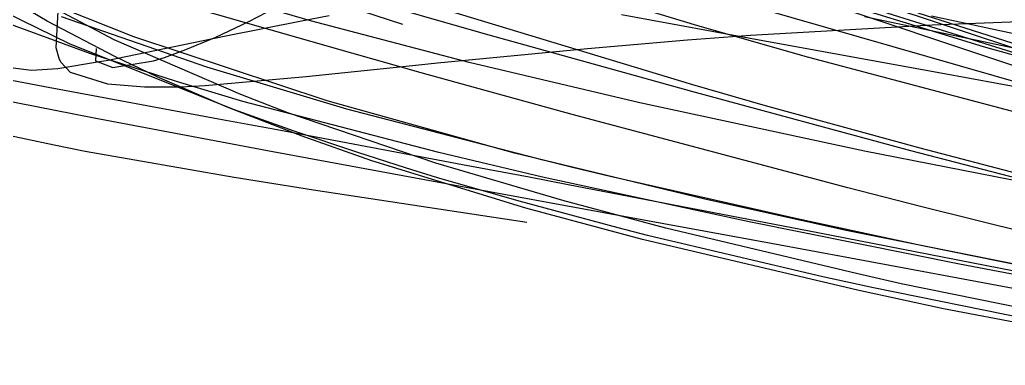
# Model space of a CAD drawing. Header units: metres. Extents: x -663 to 215, y -40 to 703.
# Drawn here: x -60.84 to -17.98, y 193.44 to 208.48 of the extents above; entities that cross this region are included whole.
import ezdxf

# ---------------------------------------------------------------- set-up
doc = ezdxf.new("R2010")
doc.units = ezdxf.units.M

msp = doc.modelspace()

# ---------------------------------------------------------------- linework, layer by layer
for p, q in [((-44.178, 208.275, -2243.061), (-57.109, 212.506, -2255.843)), ((-40.682, 207.884, -2250.193), (-56.072, 212.31, -2263.61)), ((-31.349, 208.215, -2228.733), (-41.985, 211.461, -2244.891)), ((-56.734, 207.605, -2305.691), (-61.78, 210.294, -2319.142)), ((-17.338, 206.39, -2228.338), (-28.436, 210.118, -2247.102)), ((-18.93, 207.296, -2228.345), (-27.787, 210.034, -2242.411)), ((-46.394, 207.022, -2251.845), (-56.21, 209.838, -2260.057)), ((-59.642, 208.418, -2315.217), (-61.469, 209.507, -2320.612)), ((-55.871, 207.734, -2301.171), (-60.035, 209.41, -2310.01)), ((-48.197, 208.436, -2250.905), (-50.931, 209.231, -2255.941)), ((-16.074, 206.566, -2227.927), (-24.737, 209.279, -2241.95)), ((-10.661, 204.932, -2223.617), (-23.597, 209.234, -2241.486)), ((-58.673, 207.432, -2303.886), (-61.462, 208.796, -2310.538)), ((-59.256, 207.251, -2367.583), (-59.169, 208.85, -2377.301)), ((-50.867, 208.41, -2398.706), (-50.091, 208.812, -2400.966)), ((-31.558, 205.647, -2233.474), (-43.141, 209.164, -2245.837)), ((-16.448, 205.464, -2215.701), (-28.71, 208.987, -2233.863)), ((-11.211, 205.389, -2217.309), (-21.758, 208.774, -2234.228)), ((-57.782, 207.013, -2299.041), (-61.653, 208.428, -2308.425)), ((-56.699, 206.874, -2307.436), (-59.642, 208.418, -2315.217)), ((-52.693, 206.411, -2291.623), (-59.013, 208.605, -2305.872)), ((-52.308, 207.727, -2394.027), (-50.867, 208.41, -2398.706)), ((-48.583, 208.425, -2314.439), (-51.876, 207.766, -2323.457)), ((-47.383, 208.657, -2311.333), (-48.583, 208.425, -2314.439)), ((-41.291, 206.621, -2238.946), (-48.197, 208.436, -2250.905)), ((-28.365, 207.538, -2250.873), (-34.66, 208.691, -2262.288)), ((-14.955, 206.689, -2233.669), (-24.103, 208.609, -2247.295)), ((-16.689, 207.662, -2238.648), (-21.19, 208.642, -2245.457)), ((-15.327, 208.461, -2248.519), (-21.16, 208.244, -2258.514)), ((-31.6, 205.354, -2241.775), (-40.682, 207.884, -2250.193)), ((-26.521, 206.834, -2221.57), (-31.349, 208.215, -2228.733)), ((-21.16, 208.244, -2258.514), (-29.057, 207.799, -2272.799)), ((-52.932, 207.548, -2326.67), (-56.992, 206.713, -2340.279)), ((-51.226, 205.228, -2293.269), (-56.734, 207.605, -2305.691)), ((-47.461, 204.951, -2285.506), (-55.871, 207.734, -2301.171)), ((-53.617, 207.179, -2389.153), (-52.308, 207.727, -2394.027)), ((-51.876, 207.766, -2323.457), (-52.932, 207.548, -2326.67)), ((-31.8, 207.589, -2278.124), (-36.142, 207.22, -2286.916)), ((-29.057, 207.799, -2272.799), (-31.8, 207.589, -2278.124)), ((-20.782, 206.151, -2237.758), (-28.365, 207.538, -2250.873)), ((-59.123, 206.798, -2364.026), (-59.256, 207.251, -2367.583)), ((-51.543, 204.578, -2289.085), (-58.673, 207.432, -2303.886)), ((-57.518, 207.225, -2349.507), (-57.548, 206.688, -2359.155)), ((-54.545, 206.841, -2385.221), (-53.617, 207.179, -2389.153)), ((-36.142, 207.22, -2286.916), (-42.661, 206.588, -2301.211)), ((-6.418, 203.878, -2208.725), (-18.93, 207.296, -2228.345)), ((-59.518, 205.522, -2281.742), (-65.383, 206.634, -2296.077)), ((-57.365, 206.644, -2341.836), (-59.185, 206.346, -2350.132)), ((-59.043, 206.63, -2362.552), (-59.123, 206.798, -2364.026)), ((-58.624, 206.19, -2357.71), (-59.043, 206.63, -2362.552)), ((-54.017, 205.79, -2290.751), (-57.782, 207.013, -2299.041)), ((-57.548, 206.688, -2359.155), (-56.792, 206.408, -2370.887)), ((-56.992, 206.713, -2340.279), (-57.365, 206.644, -2341.836)), ((-56.792, 206.408, -2370.887), (-55.022, 206.686, -2383.014)), ((-54.857, 205.991, -2302.902), (-56.699, 206.874, -2307.436)), ((-55.022, 206.686, -2383.014), (-54.545, 206.841, -2385.221)), ((-43.372, 206.168, -2249.253), (-46.394, 207.022, -2251.845)), ((-33.866, 204.862, -2226.764), (-41.291, 206.621, -2238.946)), ((-15.444, 203.899, -2205.433), (-26.521, 206.834, -2221.57)), ((-60.331, 206.267, -2356.968), (-61.124, 206.379, -2363.704)), ((-59.185, 206.346, -2350.132), (-60.331, 206.267, -2356.968)), ((-57.006, 205.684, -2347.117), (-58.624, 206.19, -2357.71)), ((-46.609, 204.592, -2279.422), (-52.693, 206.411, -2291.623)), ((-43.755, 206.473, -2303.878), (-48.385, 205.99, -2315.81)), ((-42.661, 206.588, -2301.211), (-43.755, 206.473, -2303.878)), ((-36.816, 204.354, -2243.438), (-43.372, 206.168, -2249.253)), ((-51.811, 204.674, -2295.933), (-54.857, 205.991, -2302.902)), ((-51.13, 204.924, -2284.769), (-54.017, 205.79, -2290.751)), ((-48.385, 205.99, -2315.81), (-52.773, 205.598, -2329.095)), ((-14.673, 205.03, -2227.562), (-20.782, 206.151, -2237.758)), ((-52.19, 204.16, -2266.344), (-59.518, 205.522, -2281.742)), ((-55.417, 205.55, -2339.457), (-57.006, 205.684, -2347.117)), ((-54.295, 205.542, -2334.785), (-55.417, 205.55, -2339.457)), ((-53.843, 205.55, -2333.01), (-54.295, 205.542, -2334.785)), ((-52.773, 205.598, -2329.095), (-53.843, 205.55, -2333.01)), ((-22.078, 202.778, -2232.409), (-31.6, 205.354, -2241.775)), ((-28.399, 204.734, -2230.019), (-31.558, 205.647, -2233.474)), ((-57.597, 204.194, -2276.196), (-62.5, 205.168, -2287.588)), ((-49.17, 204.423, -2288.931), (-51.226, 205.228, -2293.269)), ((-42.613, 202.705, -2268.722), (-51.13, 204.924, -2284.769)), ((-39.318, 202.68, -2271.693), (-47.461, 204.951, -2285.506)), ((-48.558, 203.411, -2288.987), (-51.811, 204.674, -2295.933)), ((-48.899, 203.626, -2283.943), (-51.543, 204.578, -2289.085)), ((-38.067, 202.369, -2263.852), (-46.609, 204.592, -2279.422)), ((-24.094, 202.767, -2211.425), (-33.866, 204.862, -2226.764)), ((-21.671, 202.888, -2222.448), (-28.399, 204.734, -2230.019)), ((-49.823, 202.731, -2260.257), (-57.597, 204.194, -2276.196)), ((-49.801, 203.715, -2261.601), (-52.19, 204.16, -2266.344)), ((-42.736, 202.244, -2276.486), (-49.17, 204.423, -2288.931)), ((-24.816, 201.169, -2232.016), (-36.816, 204.354, -2243.438)), ((-59.341, 203.017, -2281.477), (-62.79, 203.749, -2289.225)), ((-46.875, 203.168, -2255.992), (-49.801, 203.715, -2261.601)), ((-46.139, 202.698, -2278.776), (-48.899, 203.626, -2283.943)), ((-45.529, 202.337, -2282.854), (-48.558, 203.411, -2288.987)), ((-41.579, 202.171, -2246.311), (-46.875, 203.168, -2255.992)), ((-57.994, 202.751, -2278.582), (-59.341, 203.017, -2281.477)), ((-51.507, 201.621, -2265.796), (-57.994, 202.751, -2278.582)), ((-14.178, 200.805, -2196.322), (-24.094, 202.767, -2211.425)), ((-10.165, 199.663, -2219.775), (-22.078, 202.778, -2232.409)), ((-17.146, 201.702, -2217.225), (-21.671, 202.888, -2222.448)), ((-39.853, 200.892, -2241.815), (-49.823, 202.731, -2260.257)), ((-44.053, 202.033, -2274.98), (-46.139, 202.698, -2278.776)), ((-38.829, 200.287, -2270.262), (-45.529, 202.337, -2282.854)), ((-38.103, 201.629, -2260.677), (-42.613, 202.705, -2268.722)), ((-31.036, 200.666, -2258.473), (-39.318, 202.68, -2271.693)), ((-36.798, 202.054, -2261.606), (-38.067, 202.369, -2263.852)), ((-42.713, 201.62, -2272.58), (-44.053, 202.033, -2274.98)), ((-37.22, 200.61, -2266.524), (-42.736, 202.244, -2276.486)), ((-38.688, 201.623, -2241.181), (-41.579, 202.171, -2246.311)), ((-35.155, 201.654, -2258.736), (-36.798, 202.054, -2261.606)), ((-48.065, 201.063, -2259.362), (-51.507, 201.621, -2265.796)), ((-39.123, 200.579, -2266.34), (-42.713, 201.62, -2272.58)), ((-36.986, 201.299, -2238.206), (-38.688, 201.623, -2241.181)), ((-29.107, 199.681, -2245.482), (-38.103, 201.629, -2260.677)), ((-27.032, 199.813, -2245.132), (-35.155, 201.654, -2258.736)), ((-38.789, 199.653, -2243.133), (-48.065, 201.063, -2259.362)), ((-26.125, 199.205, -2220.125), (-36.986, 201.299, -2238.206)), ((-21.599, 200.333, -2228.839), (-24.816, 201.169, -2232.016)), ((-37.181, 200.4, -2237.051), (-39.853, 200.892, -2241.815)), ((-32.741, 199.405, -2258.778), (-37.22, 200.61, -2266.524)), ((-24.827, 199.293, -2248.903), (-31.036, 200.666, -2258.473)), ((-34.808, 199.423, -2259.088), (-39.123, 200.579, -2266.34)), ((-33.756, 198.91, -2261.226), (-38.829, 200.287, -2270.262)), ((-33.699, 199.759, -2230.981), (-37.181, 200.4, -2237.051)), ((-6.095, 196.494, -2212.118), (-21.599, 200.333, -2228.839)), ((-28.152, 198.736, -2221.587), (-33.699, 199.759, -2230.981)), ((-21.573, 198.643, -2236.274), (-27.032, 199.813, -2245.132)), ((-33.53, 199.092, -2256.971), (-34.808, 199.423, -2259.088)), ((-24.382, 197.416, -2245.013), (-32.741, 199.405, -2258.778)), ((-22.053, 198.259, -2234.012), (-29.107, 199.681, -2245.482)), ((-24.398, 196.714, -2245.478), (-33.756, 198.91, -2261.226)), ((-25.903, 197.299, -2244.768), (-33.53, 199.092, -2256.971)), ((-15.791, 197.184, -2203.643), (-26.125, 199.205, -2220.125)), ((-15.294, 197.386, -2234.655), (-24.827, 199.293, -2248.903)), ((-24.71, 198.1, -2215.872), (-28.152, 198.736, -2221.587)), ((-14.757, 197.249, -2225.491), (-21.573, 198.643, -2236.274)), ((-17.237, 196.71, -2203.781), (-24.71, 198.1, -2215.872)), ((-19.966, 197.85, -2230.666), (-22.053, 198.259, -2234.012)), ((-17.447, 197.364, -2226.663), (-19.966, 197.85, -2230.666)), ((-23.7, 196.808, -2241.304), (-25.903, 197.299, -2244.768)), ((-22.5, 196.992, -2241.972), (-24.382, 197.416, -2245.013)), ((-13.64, 194.775, -2225.943), (-23.7, 196.808, -2241.304)), ((-12.214, 194.89, -2225.89), (-22.5, 196.992, -2241.972)), ((-20.66, 195.903, -2239.36), (-24.398, 196.714, -2245.478)), ((-7.893, 193.442, -2219.258), (-20.66, 195.903, -2239.36))]:
    msp.add_line(p, q)

doc.saveas('drawing.dxf')
